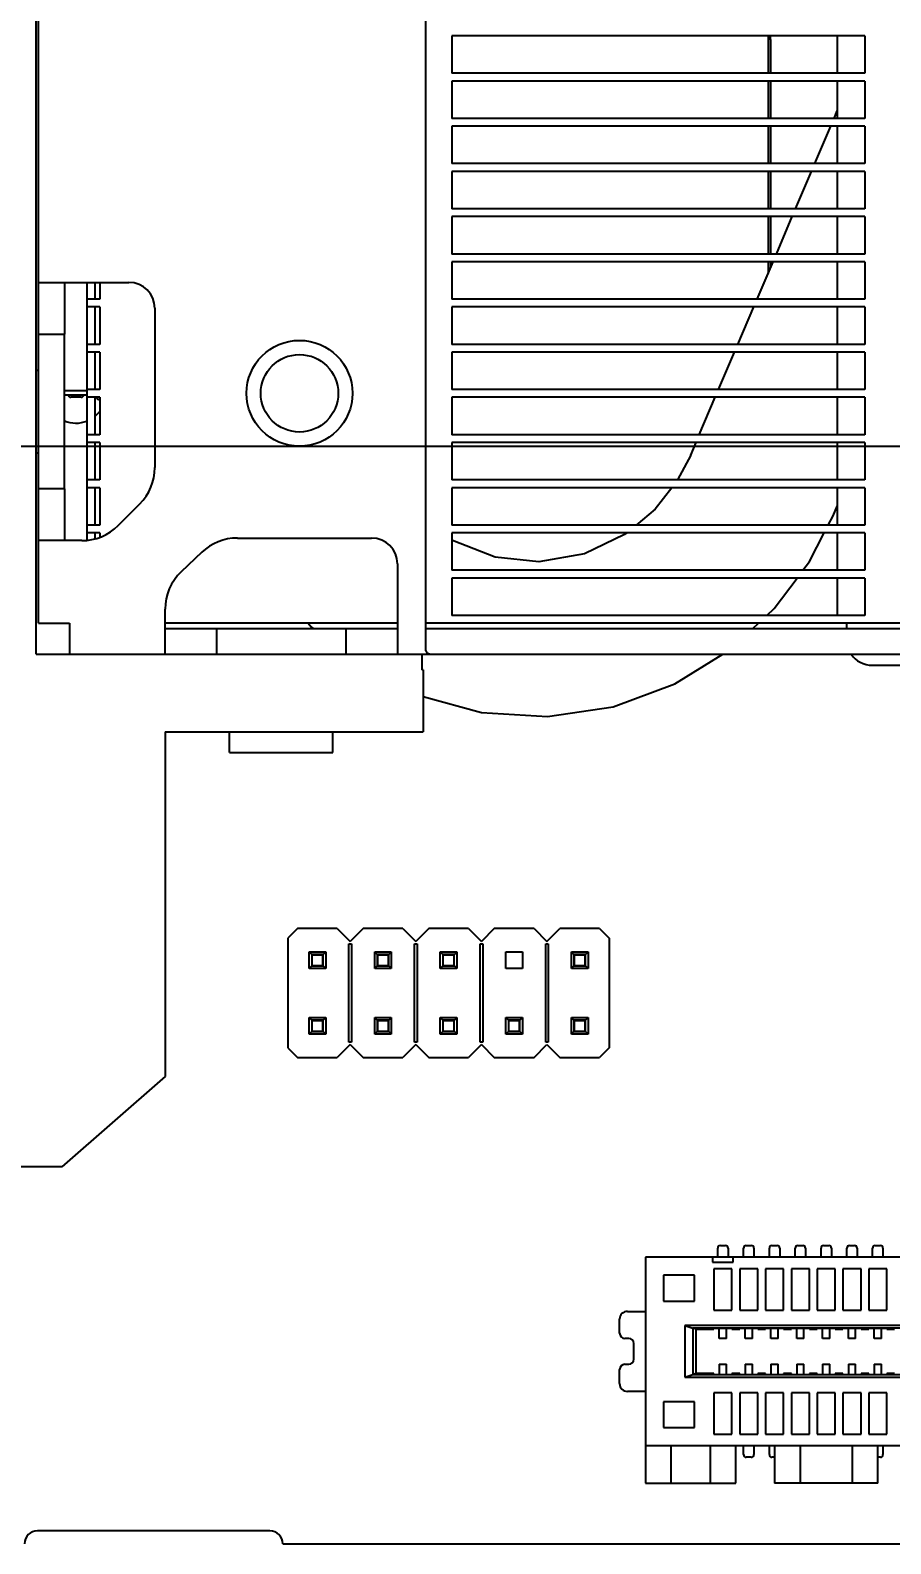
# Model space of a CAD drawing. Header units: millimetres. Extents: x 0 to 841, y 0 to 594.
# Drawn here: x 139.9 to 173.3, y 323.7 to 382.4 of the extents above; entities that cross this region are included whole.
import ezdxf

# ---------------------------------------------------------------- set-up
doc = ezdxf.new("R2010")
doc.units = ezdxf.units.MM
doc.header["$LTSCALE"] = 46.255
doc.layers.get('0').update_dxf_attribs({"linetype": 'CONTINUOUS'})
doc.layers.add('ASSEM_MEM', color=7, linetype='CONTINUOUS')
doc.styles.get("Standard").update_dxf_attribs({"font": 'txt', "width": 0.8})
doc.dimstyles.new('DIMSTYLE_1', dxfattribs={"dimtxt": 3, "dimasz": 2.1, "dimexe": 2, "dimexo": 1, "dimgap": 0.75, "dimtad": 1, "dimzin": 0, "dimdsep": 46, "dimtxsty": 'STANDARD', "dimblk": '_FILLED', "dimblk1": '_FILLED', "dimblk2": '_FILLED', "dimcen": 0.09, "dimazin": 0, "dimtp": 0.01, "dimtm": 0.01, "dimtfac": 1, "dimtofl": 0, "dimtmove": 0, "dimatfit": 3, "dimldrblk": '_FILLED', "dimfxl": 1, "dimtolj": 1, "dimtzin": 0, "dimarcsym": 0})

# ---------------------------------------------------------------- blocks, each defined once
blk = doc.blocks.new('_FILLED')
at = {"color": 0, "linetype": 'BYBLOCK'}
blk.add_solid([(0, 0), (-1, 0.167), (-1, -0.167)], dxfattribs=at)
blk = doc.blocks.new('*D4')
at = {"color": 7, "linetype": 'CONTINUOUS'}
for p, q in [((117.227, 496.74), (78.187, 496.74)), ((80.187, 496.74), (80.187, 431.49)), ((80.187, 366.24), (80.187, 431.49)), ((269.527, 366.24), (78.187, 366.24))]:
    blk.add_line(p, q, dxfattribs=at)
at = {"color": 7, "linetype": 'CONTINUOUS', "xscale": 2.1, "yscale": 2.1, "zscale": 2.1}
for p, rotation in [((80.187, 496.74), 90), ((80.187, 366.24), 270)]:
    blk.add_blockref('_FILLED', p, dxfattribs=dict(at, rotation=rotation))
at = {"color": 7, "linetype": 'CONTINUOUS', "insert": (76.437, 431.964), "char_height": 3, "width": 14.4, "attachment_point": 2, "rotation": 90, "line_spacing_factor": 0.9}
blk.add_mtext('130.50', dxfattribs=at)
blk = doc.blocks.new('*D5')
at = {"color": 7, "linetype": 'CONTINUOUS'}
for p, q in [((118.227, 497.74), (118.227, 522.819)), ((270.527, 367.24), (270.527, 522.819)), ((118.227, 520.819), (194.377, 520.819)), ((270.527, 520.819), (194.377, 520.819))]:
    blk.add_line(p, q, dxfattribs=at)
at = {"color": 7, "linetype": 'CONTINUOUS', "xscale": 2.1, "yscale": 2.1, "zscale": 2.1, "rotation": 180}
blk.add_blockref('_FILLED', (118.227, 520.819), dxfattribs=at)
at = {"color": 7, "linetype": 'CONTINUOUS', "xscale": 2.1, "yscale": 2.1, "zscale": 2.1}
blk.add_blockref('_FILLED', (270.527, 520.819), dxfattribs=at)
at = {"color": 7, "linetype": 'CONTINUOUS', "insert": (202.494, 524.569), "char_height": 3, "width": 14.4, "attachment_point": 2, "line_spacing_factor": 0.9}
blk.add_mtext('152.30', dxfattribs=at)

msp = doc.modelspace()

# ---------------------------------------------------------------- linework, layer by layer
at = {"color": 7, "linetype": 'CONTINUOUS'}
for p, q in [((140.172, 358.19), (140.172, 481.34)), ((140.272, 359.39), (140.272, 480.14)), ((155.272, 358.324), (155.272, 388.546)), ((156.272, 382.14), (156.272, 380.69)), ((172.272, 382.14), (156.272, 382.14)), ((168.527, 382.14), (168.527, 380.69)), ((168.627, 380.69), (168.627, 381.97)), ((171.208, 382.14), (171.208, 380.69)), ((172.272, 382.14), (172.272, 380.69)), ((172.272, 380.69), (156.272, 380.69)), ((156.272, 380.39), (156.272, 378.94)), ((172.272, 380.39), (156.272, 380.39)), ((168.527, 380.39), (168.527, 378.94)), ((168.627, 378.94), (168.627, 380.39)), ((171.208, 380.39), (171.208, 378.94)), ((172.272, 380.39), (172.272, 378.94)), ((172.272, 378.94), (156.272, 378.94)), ((171.084, 378.94), (171.208, 379.233)), ((156.272, 378.64), (156.272, 377.19)), ((172.272, 378.64), (156.272, 378.64)), ((168.527, 378.64), (168.527, 377.19)), ((168.627, 377.19), (168.627, 378.64)), ((170.338, 377.19), (170.956, 378.64)), ((171.208, 378.64), (171.208, 377.19)), ((172.272, 378.64), (172.272, 377.19)), ((172.272, 377.19), (156.272, 377.19)), ((156.272, 376.89), (156.272, 375.44)), ((172.272, 376.89), (156.272, 376.89)), ((168.527, 376.89), (168.527, 375.44)), ((168.627, 375.44), (168.627, 376.89)), ((169.592, 375.44), (170.21, 376.89)), ((171.208, 376.89), (171.208, 375.44)), ((172.272, 376.89), (172.272, 375.44)), ((172.272, 375.44), (156.272, 375.44)), ((156.272, 375.14), (156.272, 373.69)), ((172.272, 375.14), (156.272, 375.14)), ((168.527, 375.14), (168.527, 373.69)), ((168.627, 373.69), (168.627, 375.14)), ((168.846, 373.69), (169.464, 375.14)), ((171.208, 375.14), (171.208, 373.69)), ((172.272, 375.14), (172.272, 373.69)), ((172.272, 373.69), (156.272, 373.69)), ((156.272, 373.39), (156.272, 371.94)), ((172.272, 373.39), (156.272, 373.39)), ((168.101, 371.94), (168.719, 373.39)), ((168.527, 373.39), (168.527, 372.941)), ((168.627, 373.176), (168.627, 373.39)), ((171.208, 373.39), (171.208, 371.94)), ((172.272, 373.39), (172.272, 371.94)), ((140.272, 372.59), (143.772, 372.59)), ((141.278, 372.59), (141.272, 370.59)), ((142.147, 362.617), (142.147, 372.59)), ((142.447, 372.59), (142.447, 371.94)), ((142.647, 372.59), (142.647, 371.94)), ((142.647, 371.94), (142.147, 371.94)), ((142.647, 371.64), (142.147, 371.64)), ((142.447, 371.64), (142.447, 370.19)), ((142.647, 371.64), (142.647, 370.19)), ((172.272, 371.94), (156.272, 371.94)), ((156.272, 371.64), (156.272, 370.19)), ((172.272, 371.64), (156.272, 371.64)), ((167.355, 370.19), (167.973, 371.64)), ((171.208, 371.64), (171.208, 370.19)), ((172.272, 371.64), (172.272, 370.19)), ((144.772, 371.59), (144.772, 365.419)), ((140.272, 370.59), (141.272, 370.59)), ((141.272, 364.59), (141.272, 370.59)), ((142.647, 370.19), (142.147, 370.19)), ((142.647, 369.89), (142.147, 369.89)), ((142.447, 369.89), (142.447, 368.44)), ((142.647, 369.89), (142.647, 368.44)), ((172.272, 370.19), (156.272, 370.19)), ((156.272, 369.89), (156.272, 368.44)), ((172.272, 369.89), (156.272, 369.89)), ((166.609, 368.44), (167.227, 369.89)), ((171.208, 369.89), (171.208, 368.44)), ((172.272, 369.89), (172.272, 368.44)), ((140.172, 369.19), (140.272, 369.19)), ((142.647, 368.44), (142.147, 368.44)), ((142.647, 368.14), (142.147, 368.14)), ((142.447, 368.14), (142.447, 366.69)), ((142.647, 368.14), (142.647, 366.69)), ((172.272, 368.44), (156.272, 368.44)), ((156.272, 368.14), (156.272, 366.69)), ((172.272, 368.14), (156.272, 368.14)), ((165.863, 366.69), (166.481, 368.14)), ((171.208, 368.14), (171.208, 366.69)), ((172.272, 368.14), (172.272, 366.69)), ((142.647, 366.69), (142.147, 366.69)), ((142.647, 366.39), (142.147, 366.39)), ((142.447, 366.39), (142.447, 364.94)), ((142.647, 366.39), (142.647, 364.94)), ((172.272, 366.69), (156.272, 366.69)), ((156.272, 366.39), (156.272, 364.94)), ((172.272, 366.39), (156.272, 366.39)), ((165.528, 365.904), (165.735, 366.39)), ((171.208, 366.39), (171.208, 364.94)), ((172.272, 366.39), (172.272, 364.94)), ((140.172, 365.99), (140.272, 365.99)), ((165.528, 365.904), (165.024, 364.94)), ((165.528, 365.904), (165.528, 365.904)), ((141.272, 364.59), (140.272, 364.59)), ((141.272, 364.59), (141.276, 362.59)), ((142.647, 364.94), (142.147, 364.94)), ((142.647, 364.64), (142.147, 364.64)), ((142.447, 364.64), (142.447, 363.19)), ((142.647, 364.64), (142.647, 363.19)), ((172.272, 364.94), (156.272, 364.94)), ((156.272, 364.64), (156.272, 363.19)), ((172.272, 364.64), (156.272, 364.64)), ((171.208, 364.64), (171.208, 363.19)), ((172.272, 364.64), (172.272, 363.19)), ((143.358, 363.176), (144.186, 364.005)), ((170.86, 363.19), (171.048, 363.552)), ((171.048, 363.552), (171.208, 363.929)), ((142.647, 363.19), (142.147, 363.19)), ((142.647, 362.89), (142.147, 362.89)), ((142.447, 362.89), (142.447, 362.657)), ((142.647, 362.89), (142.647, 362.736)), ((172.272, 363.19), (156.272, 363.19)), ((156.272, 362.89), (156.272, 361.44)), ((172.272, 362.89), (156.272, 362.89)), ((171.208, 362.89), (171.208, 361.44)), ((172.272, 362.89), (172.272, 361.44)), ((141.943, 362.59), (140.272, 362.59)), ((147.97, 362.69), (153.172, 362.69)), ((156.309, 362.596), (156.272, 362.623)), ((146.593, 362.14), (145.794, 361.382)), ((154.172, 361.69), (154.172, 358.19)), ((172.272, 361.44), (156.272, 361.44)), ((156.272, 361.14), (156.272, 359.69)), ((172.272, 361.14), (156.272, 361.14)), ((171.208, 361.14), (171.208, 359.69)), ((172.272, 361.14), (172.272, 359.69)), ((145.172, 358.19), (145.172, 359.932)), ((140.272, 359.39), (141.472, 359.39)), ((141.472, 359.39), (141.472, 358.19)), ((154.172, 359.39), (145.172, 359.39)), ((150.707, 359.39), (150.832, 359.247)), ((249.022, 359.39), (155.272, 359.39)), ((172.272, 359.69), (156.272, 359.69)), ((167.934, 359.19), (168.15, 359.39)), ((171.558, 359.39), (171.558, 359.19)), ((145.172, 359.19), (154.172, 359.19)), ((147.172, 358.19), (147.172, 359.19)), ((150.832, 359.247), (150.904, 359.19)), ((152.172, 359.19), (152.172, 358.19)), ((155.272, 359.19), (249.022, 359.19)), ((140.172, 358.19), (262.822, 358.19)), ((155.121, 358.19), (155.121, 357.59)), ((155.172, 357.59), (155.121, 357.59)), ((155.172, 357.59), (155.172, 355.19)), ((172.558, 357.765), (176.558, 357.765)), ((145.172, 355.19), (145.172, 341.84)), ((145.172, 355.19), (155.172, 355.19)), ((147.672, 354.39), (147.672, 355.19)), ((151.672, 354.39), (151.672, 355.19)), ((147.672, 354.39), (151.672, 354.39)), ((145.172, 341.84), (141.172, 338.34)), ((141.172, 338.34), (136.427, 338.34))]:
    msp.add_line(p, q, dxfattribs=at)
for points in [[(164.8, 364.64), (164.153, 363.809), (163.411, 363.19)], [(163.051, 362.89), (162.969, 362.822), (161.422, 362.079), (159.652, 361.769), (157.957, 361.945), (156.309, 362.596)], [(169.873, 361.44), (170.129, 361.782), (170.704, 362.89)], [(168.474, 359.69), (168.763, 359.958), (169.649, 361.14)], [(155.172, 356.555), (157.421, 355.934), (159.978, 355.777), (162.532, 356.156), (164.916, 357.039), (166.773, 358.19)], [(155.272, 358.324), (155.307, 358.242), (155.41, 358.202), (155.572, 358.191), (155.772, 358.19)]]:
    msp.add_lwpolyline(points, dxfattribs=at)
for radius in [2.05, 1.5]:
    msp.add_circle((150.377, 368.295), radius, dxfattribs=at)
for centre, radius, start, end in [((167.627, 381.97), 1, 0, 10.27539), ((143.772, 371.59), 1, 0, 90), ((142.772, 365.419), 2, 315, 360), ((141.943, 364.59), 2, 270, 315), ((147.97, 360.69), 2, 90, 133.5312), ((153.172, 361.69), 1, 0, 90), ((147.172, 359.932), 2, 133.5312, 180), ((172.558, 358.765), 1, 215.17446, 270)]:
    msp.add_arc(centre, radius, start, end, dxfattribs=at)
at = {"layer": 'ASSEM_MEM', "color": 7, "linetype": 'CONTINUOUS'}
for p, q in [((142.147, 368.39), (141.272, 368.39)), ((141.272, 368.24), (142.147, 368.24)), ((141.917, 368.14), (141.517, 368.14)), ((142.501, 368.14), (142.574, 368.071)), ((142.502, 368.14), (142.572, 368.073)), ((142.572, 368.073), (142.647, 368.036)), ((142.574, 368.071), (142.647, 368.036)), ((150.302, 347.57), (149.927, 347.195)), ((149.927, 347.195), (149.927, 342.945)), ((151.842, 347.57), (150.302, 347.57)), ((151.842, 347.57), (152.342, 347.07)), ((152.842, 347.57), (152.342, 347.07)), ((154.382, 347.57), (152.842, 347.57)), ((154.382, 347.57), (154.882, 347.07)), ((155.382, 347.57), (154.882, 347.07)), ((156.922, 347.57), (155.382, 347.57)), ((156.922, 347.57), (157.422, 347.07)), ((157.922, 347.57), (157.422, 347.07)), ((159.462, 347.57), (157.922, 347.57)), ((159.462, 347.57), (159.962, 347.07)), ((159.962, 347.07), (160.462, 347.57)), ((162.002, 347.57), (160.462, 347.57)), ((162.002, 347.57), (162.377, 347.195)), ((162.377, 347.195), (162.377, 342.945)), ((150.862, 346.55), (150.752, 346.66)), ((150.752, 346.66), (151.392, 346.66)), ((150.752, 346.02), (150.752, 346.66)), ((151.292, 346.56), (150.852, 346.56)), ((150.852, 346.56), (150.852, 346.12)), ((150.862, 346.55), (151.282, 346.55)), ((150.862, 346.13), (150.862, 346.55)), ((151.392, 346.66), (151.282, 346.55)), ((151.282, 346.13), (151.282, 346.55)), ((151.292, 346.12), (151.292, 346.56)), ((151.392, 346.66), (151.392, 346.02)), ((152.292, 346.97), (152.392, 346.97)), ((152.292, 343.17), (152.292, 346.97)), ((152.392, 346.97), (152.392, 343.17)), ((153.402, 346.55), (153.292, 346.66)), ((153.292, 346.66), (153.932, 346.66)), ((153.292, 346.02), (153.292, 346.66)), ((153.832, 346.56), (153.392, 346.56)), ((153.392, 346.56), (153.392, 346.12)), ((153.402, 346.55), (153.822, 346.55)), ((153.402, 346.13), (153.402, 346.55)), ((153.932, 346.66), (153.822, 346.55)), ((153.822, 346.13), (153.822, 346.55)), ((153.832, 346.12), (153.832, 346.56)), ((153.932, 346.66), (153.932, 346.02)), ((154.832, 346.97), (154.932, 346.97)), ((154.832, 343.17), (154.832, 346.97)), ((154.932, 346.97), (154.932, 343.17)), ((155.942, 346.55), (155.832, 346.66)), ((155.832, 346.66), (156.472, 346.66)), ((155.832, 346.02), (155.832, 346.66)), ((156.372, 346.56), (155.932, 346.56)), ((155.932, 346.56), (155.932, 346.12)), ((155.942, 346.55), (156.362, 346.55)), ((155.942, 346.13), (155.942, 346.55)), ((156.472, 346.66), (156.362, 346.55)), ((156.362, 346.13), (156.362, 346.55)), ((156.372, 346.12), (156.372, 346.56)), ((156.472, 346.66), (156.472, 346.02)), ((157.372, 346.97), (157.472, 346.97)), ((157.372, 343.17), (157.372, 346.97)), ((157.472, 346.97), (157.472, 343.17)), ((158.372, 346.66), (159.012, 346.66)), ((158.372, 346.02), (158.372, 346.66)), ((159.012, 346.66), (159.012, 346.02)), ((159.912, 346.97), (160.012, 346.97)), ((159.912, 343.17), (159.912, 346.97)), ((160.012, 346.97), (160.012, 343.17)), ((161.022, 346.55), (160.912, 346.66)), ((160.912, 346.66), (161.552, 346.66)), ((160.912, 346.02), (160.912, 346.66)), ((161.452, 346.56), (161.012, 346.56)), ((161.012, 346.56), (161.012, 346.12)), ((161.022, 346.55), (161.442, 346.55)), ((161.022, 346.13), (161.022, 346.55)), ((161.552, 346.66), (161.442, 346.55)), ((161.442, 346.13), (161.442, 346.55)), ((161.452, 346.12), (161.452, 346.56)), ((161.552, 346.66), (161.552, 346.02)), ((150.752, 346.02), (150.862, 346.13)), ((151.392, 346.02), (150.752, 346.02)), ((150.852, 346.12), (151.292, 346.12)), ((150.862, 346.13), (151.282, 346.13)), ((151.392, 346.02), (151.282, 346.13)), ((153.292, 346.02), (153.402, 346.13)), ((153.932, 346.02), (153.292, 346.02)), ((153.392, 346.12), (153.832, 346.12)), ((153.402, 346.13), (153.822, 346.13)), ((153.932, 346.02), (153.822, 346.13)), ((155.832, 346.02), (155.942, 346.13)), ((156.472, 346.02), (155.832, 346.02)), ((155.932, 346.12), (156.372, 346.12)), ((155.942, 346.13), (156.362, 346.13)), ((156.472, 346.02), (156.362, 346.13)), ((159.012, 346.02), (158.372, 346.02)), ((160.912, 346.02), (161.022, 346.13)), ((161.552, 346.02), (160.912, 346.02)), ((161.012, 346.12), (161.452, 346.12)), ((161.022, 346.13), (161.442, 346.13)), ((161.552, 346.02), (161.442, 346.13)), ((150.862, 344.01), (150.752, 344.12)), ((150.752, 344.12), (151.392, 344.12)), ((150.752, 343.48), (150.752, 344.12)), ((151.392, 344.12), (151.282, 344.01)), ((151.392, 344.12), (151.392, 343.48)), ((153.402, 344.01), (153.292, 344.12)), ((153.292, 344.12), (153.932, 344.12)), ((153.292, 343.48), (153.292, 344.12)), ((153.932, 344.12), (153.822, 344.01)), ((153.932, 344.12), (153.932, 343.48)), ((155.942, 344.01), (155.832, 344.12)), ((155.832, 344.12), (156.472, 344.12)), ((155.832, 343.48), (155.832, 344.12)), ((156.472, 344.12), (156.362, 344.01)), ((156.472, 344.12), (156.472, 343.48)), ((158.482, 344.01), (158.372, 344.12)), ((158.372, 344.12), (159.012, 344.12)), ((158.372, 343.48), (158.372, 344.12)), ((159.012, 344.12), (158.902, 344.01)), ((159.012, 344.12), (159.012, 343.48)), ((161.022, 344.01), (160.912, 344.12)), ((160.912, 344.12), (161.552, 344.12)), ((160.912, 343.48), (160.912, 344.12)), ((161.552, 344.12), (161.442, 344.01)), ((161.552, 344.12), (161.552, 343.48)), ((150.752, 343.48), (150.862, 343.59)), ((151.292, 344.02), (150.852, 344.02)), ((150.852, 344.02), (150.852, 343.58)), ((150.852, 343.58), (151.292, 343.58)), ((150.862, 344.01), (151.282, 344.01)), ((150.862, 343.59), (150.862, 344.01)), ((150.862, 343.59), (151.282, 343.59)), ((151.282, 343.59), (151.282, 344.01)), ((151.392, 343.48), (151.282, 343.59)), ((151.292, 343.58), (151.292, 344.02)), ((153.292, 343.48), (153.402, 343.59)), ((153.832, 344.02), (153.392, 344.02)), ((153.392, 344.02), (153.392, 343.58)), ((153.392, 343.58), (153.832, 343.58)), ((153.402, 344.01), (153.822, 344.01)), ((153.402, 343.59), (153.402, 344.01)), ((153.402, 343.59), (153.822, 343.59)), ((153.822, 343.59), (153.822, 344.01)), ((153.932, 343.48), (153.822, 343.59)), ((153.832, 343.58), (153.832, 344.02)), ((155.832, 343.48), (155.942, 343.59)), ((156.372, 344.02), (155.932, 344.02)), ((155.932, 344.02), (155.932, 343.58)), ((155.932, 343.58), (156.372, 343.58)), ((155.942, 344.01), (156.362, 344.01)), ((155.942, 343.59), (155.942, 344.01)), ((155.942, 343.59), (156.362, 343.59)), ((156.362, 343.59), (156.362, 344.01)), ((156.472, 343.48), (156.362, 343.59)), ((156.372, 343.58), (156.372, 344.02)), ((158.372, 343.48), (158.482, 343.59)), ((158.912, 344.02), (158.472, 344.02)), ((158.472, 344.02), (158.472, 343.58)), ((158.472, 343.58), (158.912, 343.58)), ((158.482, 344.01), (158.902, 344.01)), ((158.482, 343.59), (158.482, 344.01)), ((158.482, 343.59), (158.902, 343.59)), ((158.902, 343.59), (158.902, 344.01)), ((159.012, 343.48), (158.902, 343.59)), ((158.912, 343.58), (158.912, 344.02)), ((160.912, 343.48), (161.022, 343.59)), ((161.452, 344.02), (161.012, 344.02)), ((161.012, 344.02), (161.012, 343.58)), ((161.012, 343.58), (161.452, 343.58)), ((161.022, 344.01), (161.442, 344.01)), ((161.022, 343.59), (161.022, 344.01)), ((161.022, 343.59), (161.442, 343.59)), ((161.442, 343.59), (161.442, 344.01)), ((161.552, 343.48), (161.442, 343.59)), ((161.452, 343.58), (161.452, 344.02)), ((149.927, 342.945), (150.302, 342.57)), ((151.392, 343.48), (150.752, 343.48)), ((152.342, 343.07), (151.842, 342.57)), ((152.392, 343.17), (152.292, 343.17)), ((152.342, 343.07), (152.842, 342.57)), ((153.932, 343.48), (153.292, 343.48)), ((154.882, 343.07), (154.382, 342.57)), ((154.932, 343.17), (154.832, 343.17)), ((154.882, 343.07), (155.382, 342.57)), ((156.472, 343.48), (155.832, 343.48)), ((157.422, 343.07), (156.922, 342.57)), ((157.472, 343.17), (157.372, 343.17)), ((157.422, 343.07), (157.922, 342.57)), ((159.012, 343.48), (158.372, 343.48)), ((159.462, 342.57), (159.962, 343.07)), ((160.012, 343.17), (159.912, 343.17)), ((159.962, 343.07), (160.462, 342.57)), ((161.552, 343.48), (160.912, 343.48)), ((162.377, 342.945), (162.002, 342.57)), ((150.302, 342.57), (151.842, 342.57)), ((152.842, 342.57), (154.382, 342.57)), ((155.382, 342.57), (156.922, 342.57)), ((157.922, 342.57), (159.462, 342.57)), ((160.462, 342.57), (162.002, 342.57)), ((166.677, 335.29), (166.877, 335.29)), ((167.677, 335.29), (167.877, 335.29)), ((168.677, 335.29), (168.877, 335.29)), ((169.677, 335.29), (169.877, 335.29)), ((170.677, 335.29), (170.877, 335.29)), ((171.677, 335.29), (171.877, 335.29)), ((172.677, 335.29), (172.877, 335.29)), ((202.777, 334.84), (163.777, 334.84)), ((163.777, 334.84), (163.777, 326.09)), ((166.377, 334.84), (166.377, 334.64)), ((166.577, 334.84), (166.577, 335.19)), ((166.977, 335.19), (166.977, 334.84)), ((167.177, 334.64), (167.177, 334.84)), ((167.577, 334.84), (167.577, 335.19)), ((167.977, 335.19), (167.977, 334.84)), ((168.577, 334.84), (168.577, 335.19)), ((168.977, 335.19), (168.977, 334.84)), ((169.577, 334.84), (169.577, 335.19)), ((169.977, 335.19), (169.977, 334.84)), ((170.577, 334.84), (170.577, 335.19)), ((170.977, 335.19), (170.977, 334.84)), ((171.577, 334.84), (171.577, 335.19)), ((171.977, 335.19), (171.977, 334.84)), ((172.577, 334.84), (172.577, 335.19)), ((172.977, 335.19), (172.977, 334.84)), ((165.677, 334.14), (164.477, 334.14)), ((164.477, 334.14), (164.477, 333.14)), ((165.677, 333.14), (165.677, 334.14)), ((166.377, 334.64), (167.177, 334.64)), ((167.127, 334.39), (166.427, 334.39)), ((166.427, 334.39), (166.427, 332.79)), ((167.127, 332.79), (167.127, 334.39)), ((168.127, 334.39), (167.427, 334.39)), ((167.427, 334.39), (167.427, 332.79)), ((168.127, 332.79), (168.127, 334.39)), ((169.127, 334.39), (168.427, 334.39)), ((168.427, 334.39), (168.427, 332.79)), ((169.127, 332.79), (169.127, 334.39)), ((170.127, 334.39), (169.427, 334.39)), ((169.427, 334.39), (169.427, 332.79)), ((170.127, 332.79), (170.127, 334.39)), ((171.127, 334.39), (170.427, 334.39)), ((170.427, 334.39), (170.427, 332.79)), ((171.127, 332.79), (171.127, 334.39)), ((172.127, 334.39), (171.427, 334.39)), ((171.427, 334.39), (171.427, 332.79)), ((172.127, 332.79), (172.127, 334.39)), ((173.127, 334.39), (172.427, 334.39)), ((172.427, 334.39), (172.427, 332.79)), ((173.127, 332.79), (173.127, 334.39)), ((164.477, 333.14), (165.677, 333.14)), ((162.777, 331.89), (162.777, 332.44)), ((163.077, 332.74), (163.777, 332.74)), ((166.427, 332.79), (167.127, 332.79)), ((167.427, 332.79), (168.127, 332.79)), ((168.427, 332.79), (169.127, 332.79)), ((169.427, 332.79), (170.127, 332.79)), ((170.427, 332.79), (171.127, 332.79)), ((171.427, 332.79), (172.127, 332.79)), ((172.427, 332.79), (173.127, 332.79)), ((165.304, 332.19), (165.618, 332.086)), ((183.127, 332.19), (165.304, 332.19)), ((165.304, 332.19), (165.304, 330.19)), ((165.737, 332.05), (165.618, 332.086)), ((177.506, 332.086), (165.618, 332.086)), ((165.618, 332.086), (165.618, 330.295)), ((165.737, 332.05), (166.427, 332.05)), ((165.737, 330.33), (165.737, 332.05)), ((167.127, 332.082), (166.427, 332.082)), ((166.427, 332.05), (166.427, 332.082)), ((166.637, 331.69), (166.637, 332.082)), ((166.917, 331.69), (166.917, 332.082)), ((167.127, 332.082), (167.127, 332.05)), ((167.127, 332.05), (167.427, 332.05)), ((168.127, 332.082), (167.427, 332.082)), ((167.427, 332.05), (167.427, 332.082)), ((167.637, 331.69), (167.637, 332.082)), ((167.917, 331.69), (167.917, 332.082)), ((168.127, 332.082), (168.127, 332.05)), ((168.127, 332.05), (168.427, 332.05)), ((169.127, 332.082), (168.427, 332.082)), ((168.427, 332.05), (168.427, 332.082)), ((168.637, 331.69), (168.637, 332.082)), ((168.917, 331.69), (168.917, 332.082)), ((169.127, 332.082), (169.127, 332.05)), ((169.127, 332.05), (169.427, 332.05)), ((170.127, 332.082), (169.427, 332.082)), ((169.427, 332.05), (169.427, 332.082)), ((169.637, 331.69), (169.637, 332.082)), ((169.917, 331.69), (169.917, 332.082)), ((170.127, 332.082), (170.127, 332.05)), ((170.127, 332.05), (170.427, 332.05)), ((171.127, 332.082), (170.427, 332.082)), ((170.427, 332.05), (170.427, 332.082)), ((170.637, 331.69), (170.637, 332.082)), ((170.917, 331.69), (170.917, 332.082)), ((171.127, 332.082), (171.127, 332.05)), ((171.127, 332.05), (171.427, 332.05)), ((172.127, 332.082), (171.427, 332.082)), ((171.427, 332.05), (171.427, 332.082)), ((171.637, 331.69), (171.637, 332.082)), ((171.917, 331.69), (171.917, 332.082)), ((172.127, 332.082), (172.127, 332.05)), ((172.127, 332.05), (172.427, 332.05)), ((173.127, 332.082), (172.427, 332.082)), ((172.427, 332.05), (172.427, 332.082)), ((172.637, 331.69), (172.637, 332.082)), ((172.917, 331.69), (172.917, 332.082)), ((173.127, 332.082), (173.127, 332.05)), ((173.127, 332.05), (173.427, 332.05)), ((163.127, 331.69), (162.977, 331.69)), ((163.327, 330.89), (163.327, 331.49)), ((166.917, 331.69), (166.637, 331.69)), ((167.917, 331.69), (167.637, 331.69)), ((168.917, 331.69), (168.637, 331.69)), ((169.917, 331.69), (169.637, 331.69)), ((170.917, 331.69), (170.637, 331.69)), ((171.917, 331.69), (171.637, 331.69)), ((172.917, 331.69), (172.637, 331.69)), ((162.977, 330.69), (163.127, 330.69)), ((166.637, 330.69), (166.917, 330.69)), ((166.637, 330.69), (166.637, 330.299)), ((166.917, 330.299), (166.917, 330.69)), ((167.637, 330.69), (167.917, 330.69)), ((167.637, 330.69), (167.637, 330.299)), ((167.917, 330.299), (167.917, 330.69)), ((168.637, 330.69), (168.917, 330.69)), ((168.637, 330.69), (168.637, 330.299)), ((168.917, 330.299), (168.917, 330.69)), ((169.637, 330.69), (169.917, 330.69)), ((169.637, 330.69), (169.637, 330.299)), ((169.917, 330.299), (169.917, 330.69)), ((170.637, 330.69), (170.917, 330.69)), ((170.637, 330.69), (170.637, 330.299)), ((170.917, 330.299), (170.917, 330.69)), ((171.637, 330.69), (171.917, 330.69)), ((171.637, 330.69), (171.637, 330.299)), ((171.917, 330.299), (171.917, 330.69)), ((172.637, 330.69), (172.917, 330.69)), ((172.637, 330.69), (172.637, 330.299)), ((172.917, 330.299), (172.917, 330.69)), ((162.777, 329.94), (162.777, 330.49)), ((165.304, 330.19), (165.618, 330.295)), ((165.304, 330.19), (181.127, 330.19)), ((165.737, 330.33), (165.618, 330.295)), ((165.618, 330.295), (177.506, 330.295)), ((166.427, 330.33), (165.737, 330.33)), ((166.427, 330.299), (166.427, 330.33)), ((166.427, 330.299), (167.127, 330.299)), ((167.427, 330.33), (167.127, 330.33)), ((167.127, 330.33), (167.127, 330.299)), ((167.427, 330.299), (167.427, 330.33)), ((167.427, 330.299), (168.127, 330.299)), ((168.427, 330.33), (168.127, 330.33)), ((168.127, 330.33), (168.127, 330.299)), ((168.427, 330.299), (168.427, 330.33)), ((168.427, 330.299), (169.127, 330.299)), ((169.427, 330.33), (169.127, 330.33)), ((169.127, 330.33), (169.127, 330.299)), ((169.427, 330.299), (169.427, 330.33)), ((169.427, 330.299), (170.127, 330.299)), ((170.427, 330.33), (170.127, 330.33)), ((170.127, 330.33), (170.127, 330.299)), ((170.427, 330.299), (170.427, 330.33)), ((170.427, 330.299), (171.127, 330.299)), ((171.427, 330.33), (171.127, 330.33)), ((171.127, 330.33), (171.127, 330.299)), ((171.427, 330.299), (171.427, 330.33)), ((171.427, 330.299), (172.127, 330.299)), ((172.427, 330.33), (172.127, 330.33)), ((172.127, 330.33), (172.127, 330.299)), ((172.427, 330.299), (172.427, 330.33)), ((172.427, 330.299), (173.127, 330.299)), ((173.427, 330.33), (173.127, 330.33)), ((173.127, 330.33), (173.127, 330.299)), ((163.777, 329.64), (163.077, 329.64)), ((167.127, 329.59), (166.427, 329.59)), ((166.427, 329.59), (166.427, 327.99)), ((167.127, 327.99), (167.127, 329.59)), ((168.127, 329.59), (167.427, 329.59)), ((167.427, 329.59), (167.427, 327.99)), ((168.127, 327.99), (168.127, 329.59)), ((169.127, 329.59), (168.427, 329.59)), ((168.427, 329.59), (168.427, 327.99)), ((169.127, 327.99), (169.127, 329.59)), ((170.127, 329.59), (169.427, 329.59)), ((169.427, 329.59), (169.427, 327.99)), ((170.127, 327.99), (170.127, 329.59)), ((171.127, 329.59), (170.427, 329.59)), ((170.427, 329.59), (170.427, 327.99)), ((171.127, 327.99), (171.127, 329.59)), ((172.127, 329.59), (171.427, 329.59)), ((171.427, 329.59), (171.427, 327.99)), ((172.127, 327.99), (172.127, 329.59)), ((173.127, 329.59), (172.427, 329.59)), ((172.427, 329.59), (172.427, 327.99)), ((173.127, 327.99), (173.127, 329.59)), ((165.677, 329.24), (164.477, 329.24)), ((164.477, 329.24), (164.477, 328.24)), ((165.677, 328.24), (165.677, 329.24)), ((164.477, 328.24), (165.677, 328.24)), ((166.427, 327.99), (167.127, 327.99)), ((167.427, 327.99), (168.127, 327.99)), ((168.427, 327.99), (169.127, 327.99)), ((169.427, 327.99), (170.127, 327.99)), ((170.427, 327.99), (171.127, 327.99)), ((171.427, 327.99), (172.127, 327.99)), ((172.427, 327.99), (173.127, 327.99)), ((163.777, 327.54), (202.777, 327.54)), ((164.777, 326.09), (164.777, 327.54)), ((166.277, 327.54), (166.277, 326.09)), ((167.277, 326.09), (167.277, 327.54)), ((167.577, 327.19), (167.577, 327.54)), ((167.877, 327.09), (167.677, 327.09)), ((167.977, 327.54), (167.977, 327.19)), ((168.577, 327.19), (168.577, 327.54)), ((168.777, 327.09), (168.677, 327.09)), ((168.777, 327.54), (168.777, 326.09)), ((169.777, 326.09), (169.777, 327.54)), ((171.777, 327.54), (171.777, 326.09)), ((172.777, 326.09), (172.777, 327.54)), ((172.877, 327.09), (172.777, 327.09)), ((172.977, 327.54), (172.977, 327.19)), ((163.777, 326.09), (167.277, 326.09)), ((172.777, 326.09), (168.777, 326.09)), ((149.227, 324.24), (140.227, 324.24)), ((149.727, 323.74), (214.727, 323.74))]:
    msp.add_line(p, q, dxfattribs=at)
for centre, radius, start, end in [((141.517, 368.24), 0.1, 180, 270), ((141.917, 368.24), 0.1, 270, 360), ((141.722, 368.29), 1.15, 309.05349, 323.51343), ((141.722, 368.29), 1.15, 323.51343, 325.02573), ((141.722, 368.29), 1.15, 246.8823, 246.92817), ((141.722, 368.29), 1.15, 246.92817, 291.6585), ((141.722, 368.29), 1.15, 291.6585, 291.71973), ((166.677, 335.19), 0.1, 90, 180), ((166.877, 335.19), 0.1, 0, 90), ((167.677, 335.19), 0.1, 90, 180), ((167.877, 335.19), 0.1, 0, 90), ((168.677, 335.19), 0.1, 90, 180), ((168.877, 335.19), 0.1, 0, 90), ((169.677, 335.19), 0.1, 90, 180), ((169.877, 335.19), 0.1, 0, 90), ((170.677, 335.19), 0.1, 90, 180), ((170.877, 335.19), 0.1, 0, 90), ((171.677, 335.19), 0.1, 90, 180), ((171.877, 335.19), 0.1, 0, 90), ((172.677, 335.19), 0.1, 90, 180), ((172.877, 335.19), 0.1, 0, 90), ((163.077, 332.44), 0.3, 90, 180), ((162.977, 331.89), 0.2, 180, 270), ((163.127, 331.49), 0.2, 0, 90), ((162.977, 330.49), 0.2, 90, 180), ((163.127, 330.89), 0.2, 270, 360), ((163.077, 329.94), 0.3, 180, 270), ((167.677, 327.19), 0.1, 180, 270), ((167.877, 327.19), 0.1, 270, 360), ((168.677, 327.19), 0.1, 180, 270), ((172.877, 327.19), 0.1, 270, 360), ((140.227, 323.74), 0.5, 90, 180), ((149.227, 323.74), 0.5, 0, 90)]:
    msp.add_arc(centre, radius, start, end, dxfattribs=at)

# ---------------------------------------------------------------- dimensions: what is measured, and where the dimension line sits
at = {"color": 7, "linetype": 'CONTINUOUS'}
dim = msp.add_linear_dim(base=(270.527, 520.819), p1=(118.227, 496.74), p2=(270.527, 366.24), dimstyle='DIMSTYLE_1', dxfattribs=at)
dim.commit()
dim.dimension.update_dxf_attribs({"geometry": '*D5', "text_midpoint": (202.794, 520.819), "dimtype": 160})
dim = msp.add_linear_dim(base=(80.187, 496.74), p1=(270.527, 366.24), p2=(118.227, 496.74), angle=90, dimstyle='DIMSTYLE_1', dxfattribs=at)
dim.commit()
dim.dimension.update_dxf_attribs({"geometry": '*D4', "text_midpoint": (80.187, 432.264), "dimtype": 160})

doc.saveas('drawing.dxf')
